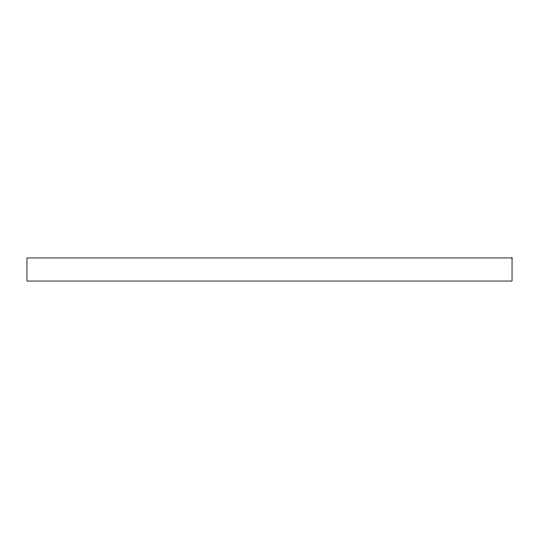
<?xml version="1.0" encoding="UTF-8"?>
<svg xmlns="http://www.w3.org/2000/svg" width="539" height="539" viewBox="0 0 539 539"><rect width="100%" height="100%" fill="white"/><g stroke="black" fill="none" stroke-linecap="round" stroke-linejoin="round"><path stroke-width="0.81" d="M512.05 257.952L26.95 257.952L26.95 281.048L512.05 281.048L512.05 257.952"/></g></svg>
